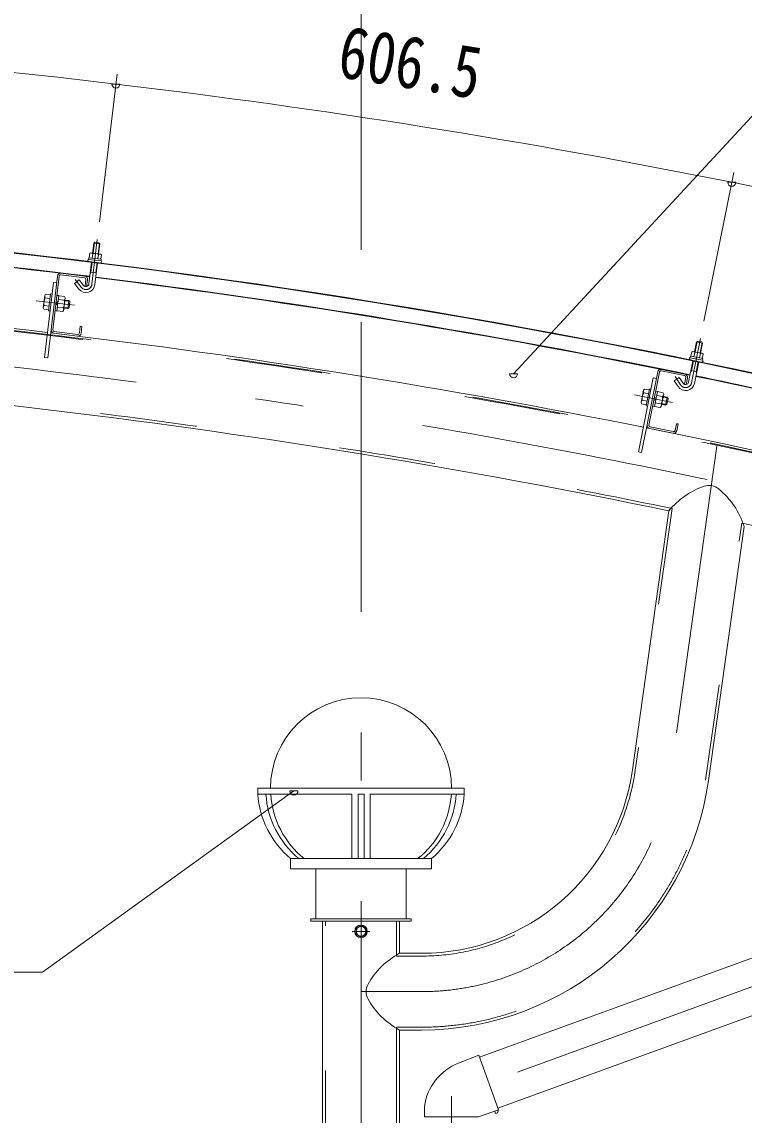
# Model space of a CAD drawing. Units: millimetres, scale not verified. Extents: x -25778 to 25782, y -10500 to 10500.
# Drawn here: x 17977 to 19772, y 3863 to 6582 of the extents above; entities that cross this region are included whole.
import ezdxf
from ezdxf.enums import TextEntityAlignment as Align

# ---------------------------------------------------------------- set-up
doc = ezdxf.new("R2010")
doc.units = ezdxf.units.MM
doc.header["$LTSCALE"] = 60
doc.linetypes.add('USER2', pattern=[10, 4, -6])
doc.linetypes.add('USER3', pattern=[24, 12, -5, 2, -5])
for name, color, linetype, lineweight in [('0-0_0', 7, 'Continuous', 18), ('0-6_2-0BOLD', 7, 'Continuous', 18), ('0-7_2-1HIDDEN', 3, 'USER2', 18), ('0-8_2-2CENTER', 3, 'USER3', 18), ('0-9_2-4THIN', 4, 'Continuous', 18), ('0-A_2-5DIM', 3, 'Continuous', 18)]:
    doc.layers.add(name, color=color, linetype=linetype, lineweight=lineweight)
doc.styles.add('ＭＳ ゴシック', font='')
doc.styles.get('ＭＳ ゴシック').set_extended_font_data('MS Gothic')

# ---------------------------------------------------------------- blocks, each defined once
blk = doc.blocks.new('ledl')
at = {"layer": '0-0_0'}
for p, q in [((14388.17, 13926.97), (14183.17, 13926.97)), ((14183.17, 13920.97), (14183.17, 13926.97)), ((14276.67, 13920.97), (14183.17, 13920.97)), ((14276.67, 13920.97), (14276.67, 13856.97)), ((14288.67, 13920.97), (14282.67, 13920.97)), ((14282.67, 13920.97), (14282.67, 13856.97)), ((14288.67, 13920.97), (14288.67, 13856.97)), ((14388.17, 13920.97), (14294.67, 13920.97)), ((14294.67, 13920.97), (14294.67, 13856.97)), ((14388.17, 13920.97), (14388.17, 13926.97)), ((14355.67, 13846.97), (14355.67, 13856.97)), ((14215.67, 13846.97), (14355.67, 13846.97)), ((14240.67, 13796.97), (14240.67, 13846.97)), ((14330.67, 13796.97), (14330.67, 13846.97)), ((14240.67, 13796.97), (14330.67, 13796.97))]:
    blk.add_line(p, q, dxfattribs=at)
blk.add_lwpolyline([(14215.67, 13846.97), (14215.67, 13856.97), (14355.67, 13856.97)], dxfattribs=at)
for start, end in [(0, 180), (183.82255, 231.05756), (308.94244, 356.17745)]:
    blk.add_arc((14285.67, 13926.97), 90, start, end, dxfattribs=at)
for centre, major_axis, start_param, end_param in [((14285.67, 13926.97), (102.47, 6.5), 3.1362923, 3.9034857), ((14293.67, 13926.97), (102.47, 6.5), 3.1362923, 3.9034857), ((14277.67, 13926.97), (-102.47, 6.5), 2.3796996, 3.146893), ((14285.67, 13926.97), (-102.47, 6.5), 2.3796996, 3.146893)]:
    blk.add_ellipse(centre, major_axis=major_axis, ratio=0.92312, start_param=start_param, end_param=end_param, dxfattribs=at)

msp = doc.modelspace()

# ---------------------------------------------------------------- linework, layer by layer
at = {"layer": '0-6_2-0BOLD'}
for p, q in [((18171, 6029.42), (18168.05, 6004.59)), ((18144.05, 5929.98), (18150.46, 5983.78)), ((18151.95, 5993.92), (18153.29, 6005.12)), ((18165.36, 5982), (18158.95, 5928.2)), ((18167.62, 6003.41), (18166.29, 5992.21)), ((18133.26, 5949.32), (18074.68, 5956.3)), ((18162.4, 5957.18), (18147.5, 5958.95)), ((18065.79, 5949.3), (18041.6, 5746.23)), ((18053.91, 5815.77), (18069.76, 5948.82)), ((18074.21, 5952.32), (18132.79, 5945.35)), ((18108.1, 5930.7), (18118.93, 5916.95)), ((18134.28, 5924.02), (18136.29, 5940.9)), ((18069.08, 5900.82), (18064.11, 5901.41)), ((18044.84, 5874.88), (18032.91, 5876.3)), ((18035.13, 5894.92), (18047.06, 5893.5)), ((18066.8, 5881.7), (18061.24, 5877.33)), ((18067.39, 5886.67), (18061.84, 5882.3)), ((18065.69, 5872.4), (18080.11, 5870.68)), ((18082.33, 5889.3), (18067.91, 5891.01)), ((18093.8, 5888.56), (18084.12, 5889.71)), ((18047.41, 5862.61), (18043.44, 5863.09)), ((18081.76, 5869.85), (18091.44, 5868.7)), ((18056.94, 5807.35), (18115.53, 5800.37)), ((18116, 5804.34), (18057.41, 5811.32)), ((19669.04, 5782.56), (19664.12, 5758.05)), ((19634.27, 5685.57), (19644.94, 5738.69)), ((19647.23, 5748.69), (19649.45, 5759.74)), ((19663.6, 5756.9), (19661.38, 5745.85)), ((19535.34, 5578.89), (19561.71, 5710.27)), ((19566.42, 5713.4), (19624.27, 5701.79)), ((19625.05, 5705.71), (19567.21, 5717.32)), ((19654.72, 5711.23), (19640.02, 5714.18)), ((19659.64, 5735.74), (19648.98, 5682.62)), ((19598.49, 5689.15), (19608.19, 5674.58)), ((19627.4, 5697.08), (19624.06, 5680.41)), ((19522.9, 5659.29), (19534.68, 5656.92)), ((19552.31, 5663.45), (19557.22, 5662.47)), ((19571.35, 5659.12), (19557.12, 5661.98)), ((19530.99, 5638.54), (19519.21, 5640.9)), ((19547.54, 5639.68), (19553.43, 5643.6)), ((19554.41, 5648.5), (19548.52, 5644.58)), ((19565.82, 5631.55), (19551.58, 5634.4)), ((19555.27, 5652.79), (19569.51, 5649.93)), ((19580.89, 5648.28), (19576.95, 5628.67)), ((19538.47, 5574.18), (19596.32, 5562.57)), ((19595.53, 5558.65), (19537.68, 5570.26)), ((19494.67, 4721.22), (19585.27, 5365.9)), ((19772.34, 5326.35), (19683.56, 4694.67)), ((21167.22, 4754.4), (19114.34, 4007.22)), ((19160.52, 3880.36), (21213.39, 4627.55)), ((18724.82, 3733.93), (18724.82, 4344.93)), ((18807.7, 4312.83), (18807.7, 4327.03)), ((18807.8, 4327.21), (18820.09, 4334.31)), ((18820.3, 4334.31), (18832.6, 4327.21)), ((18832.7, 4327.03), (18832.7, 4312.83)), ((18820.09, 4305.56), (18807.8, 4312.65)), ((18832.6, 4312.65), (18820.3, 4305.56)), ((19152.68, 3872.67), (19154.79, 3866.84))]:
    msp.add_line(p, q, dxfattribs=at)
for points in [[(18153.15, 6006.37), (18156.11, 6031.19), (18171, 6029.42), (18168.82, 6032.19), (18158.89, 6033.38), (18156.11, 6031.19)], [(18173.39, 5991.37), (18174.73, 6002.56), (18172.76, 6004.03), (18148.43, 6006.93), (18146.18, 6005.96), (18144.85, 5994.77)], [(18041.6, 5746.23), (18033.66, 5747.18), (18055.83, 5933.36), (18063.78, 5932.42)], [(18130.71, 5926.23), (18119.89, 5939.98), (18108.1, 5930.7)], [(18140.26, 5940.43), (18138.25, 5923.55), (18134.28, 5924.02)], [(18048.17, 5902.81), (18036.23, 5904.23), (18034.16, 5901.45), (18030.43, 5870.17), (18031.8, 5866.99), (18043.73, 5865.57)], [(18043.44, 5863.09), (18048.46, 5905.29), (18052.43, 5904.81)], [(18069.08, 5900.82), (18064.53, 5862.59), (18059.56, 5863.18)], [(18081.08, 5864.14), (18084.8, 5895.42), (18083.44, 5898.61), (18069.02, 5900.32)], [(18064.58, 5863.08), (18079, 5861.37), (18081.08, 5864.14)], [(18124.42, 5807.37), (18126.42, 5824.25), (18122.45, 5824.72), (18120.44, 5807.84)], [(19649.41, 5761), (19654.34, 5785.51), (19669.04, 5782.56), (19667.08, 5785.5), (19657.28, 5787.47), (19654.34, 5785.51)], [(19668.4, 5744.44), (19670.62, 5755.49), (19668.78, 5757.11), (19644.76, 5761.93), (19642.43, 5761.15), (19640.21, 5750.09)], [(19557.79, 5711.06), (19517.54, 5510.56), (19509.69, 5512.13), (19546.6, 5695.96), (19554.44, 5694.39)], [(19620.68, 5682.89), (19610.98, 5697.46), (19598.49, 5689.15)], [(19624.06, 5680.41), (19627.98, 5679.62), (19631.32, 5696.29)], [(19536.53, 5666.11), (19524.75, 5668.48), (19522.46, 5665.88), (19516.26, 5634.99), (19517.36, 5631.71), (19529.15, 5629.35)], [(19532.58, 5626.11), (19528.65, 5626.89), (19537.02, 5668.56), (19540.94, 5667.78)], [(19557.22, 5662.47), (19549.64, 5624.72), (19544.74, 5625.71)], [(19549.73, 5625.21), (19563.97, 5622.36), (19566.26, 5624.96), (19572.46, 5655.84), (19571.35, 5659.12)], [(19571.33, 5650.2), (19580.89, 5648.28), (19583.24, 5644.75), (19580.48, 5631.02), (19576.95, 5628.67), (19567.39, 5630.59)], [(19601.03, 5565.7), (19604.37, 5582.37), (19608.29, 5581.58), (19604.95, 5564.91)], [(18915.57, 4344.93), (18915.57, 4265.3), (18970.2, 4265.3)], [(18915.57, 3733.93), (18915.57, 4074.56), (18970.2, 4074.56)], [(19062.85, 3992.39), (19112.72, 4011.68), (19162.14, 3875.9), (19112.45, 3858.93), (18977.95, 3858.93), (18977.7, 3884.02)], [(19154.79, 3866.84), (19159.49, 3868.55), (19162.14, 3875.9)]]:
    msp.add_lwpolyline(points, dxfattribs=at)
for points in [[(18143.6, 5994.91), (18174.64, 5991.22), (18174.16, 5987.25), (18143.13, 5990.94)], [(18093.8, 5888.56), (18091.44, 5868.7), (18094.77, 5871.32), (18096.43, 5885.23)], [(19638.99, 5750.34), (19669.63, 5744.19), (19668.84, 5740.27), (19638.2, 5746.42)], [(18695.2, 4344.93), (18695.2, 4350.68), (18945.2, 4350.68), (18945.2, 4344.93)]]:
    msp.add_lwpolyline(points, close=True, dxfattribs=at)
for radius in [15.62, 12.25]:
    msp.add_circle((18820.2, 4319.93), radius, dxfattribs=at)
for centre, radius, start, end in [((15820.2, -12904.82), 19032.88, 73.55577, 88.07326), ((15820.2, -12904.82), 19031.62, 73.55577, 88.07326), ((15820.2, -12904.82), 18995.38, 82.96655, 87.48178), ((15820.2, -12904.82), 18996.62, 82.96657, 87.4818), ((18143.46, 5988.39), 2.5, 83.20786, 263.20786), ((18149.19, 6000.96), 5.83, 45.36537, 83.20786), ((18158.02, 5983.79), 21.84, 63.91177, 102.50395), ((18170.63, 5998.41), 5.83, 83.20786, 121.05035), ((18173.25, 5984.84), 2.5, 263.20787, 83.20786), ((18073.73, 5948.35), 8, 83.20786, 173.20786), ((18073.73, 5948.35), 4, 83.20786, 173.20786), ((18136.6, 5930.86), 22.5, 218.20786, 353.20786), ((18136.6, 5930.86), 7.5, 218.20786, 353.20786), ((18132.32, 5941.37), 4, 353.20787, 83.20786), ((18132.32, 5941.37), 8, 353.20787, 83.20786), ((15820.2, -12904.82), 18995.38, 78.4061, 82.92131), ((15820.2, -12904.82), 18996.62, 78.40611, 82.92133), ((15820.2, -12904.82), 18845.38, 83.23218, 87.76833), ((18041.12, 5898.92), 7.21, 173.20786, 213.76671), ((18037.79, 5871), 7.21, 132.649, 173.20786), ((18058.35, 5882.71), 26.24, 152.27292, 194.14279), ((18056.88, 5882.88), 26.24, 332.27295, 14.14281), ((18077.44, 5894.6), 7.21, 312.64902, 353.20786), ((18074.12, 5866.67), 7.21, 353.20787, 33.76672), ((15820.2, -12904.82), 18845.38, 78.67172, 83.20786), ((18057.89, 5815.29), 8, 173.20786, 263.20786), ((18057.89, 5815.29), 4, 173.20786, 263.20786), ((18116.47, 5808.32), 8, 263.20786, 353.20786), ((18116.47, 5808.32), 4, 263.20786, 353.20786), ((19638.32, 5743.84), 2.5, 78.6474, 258.6474), ((19645.03, 5755.93), 5.83, 40.8049, 78.6474), ((19652.47, 5738.11), 21.84, 59.3513, 97.94348), ((19666.2, 5751.68), 5.83, 78.6474, 116.48988), ((19667.73, 5737.94), 2.5, 258.64742, 78.6474), ((15820.2, -12904.82), 18654.62, 78.35597, 87.79263), ((19565.63, 5709.48), 8, 78.6474, 168.6474), ((19565.63, 5709.48), 4, 78.6474, 168.6474), ((19626.92, 5687.05), 22.5, 213.6474, 348.6474), ((19626.92, 5687.05), 7.5, 213.6474, 348.6474), ((19623.48, 5697.87), 4, 348.64742, 78.6474), ((19623.48, 5697.87), 8, 348.64742, 78.6474), ((15820.2, -12904.82), 18995.38, 74.14726, 78.36084), ((19545.08, 5645.27), 26.24, 147.71246, 189.58232), ((19529.19, 5662.8), 7.21, 168.6474, 209.20625), ((19523.66, 5635.23), 7.21, 128.08853, 168.6474), ((19543.63, 5645.56), 26.24, 327.71248, 9.58234), ((19559.52, 5628.03), 7.21, 348.64742, 29.20625), ((19565.06, 5655.6), 7.21, 308.08855, 348.6474), ((19539.26, 5578.1), 8, 168.6474, 258.6474), ((19539.26, 5578.1), 4, 168.6474, 258.6474), ((15820.2, -12904.82), 18845.38, 73.8607, 78.6474), ((19597.1, 5566.49), 8, 258.6474, 348.6474), ((19597.1, 5566.49), 4, 258.6474, 348.6474), ((19739.14, 5238.13), 200, 109.39807, 140.29477), ((19685.17, 5391.41), 37.5, 50.40631, 109.39807), ((19581.6, 5266.19), 200, 17.50639, 50.40631), ((18970.2, 4794.93), 529.62, 270, 352), ((18970.2, 4794.93), 720.38, 270, 352), ((18820.2, 4319.93), 14.38, 149.59184, 150.40814), ((18820.2, 4319.93), 14.38, 89.59184, 90.40814), ((18820.2, 4319.93), 14.38, 29.59184, 30.40814), ((18820.2, 4319.93), 14.38, 209.59184, 210.40814), ((18820.2, 4319.93), 14.38, 269.59184, 270.40814), ((18820.2, 4319.93), 14.38, 329.59184, 330.40814), ((19011.61, 4089.87), 200, 118.69672, 150.48341), ((18870.2, 4169.93), 37.5, 150.48341, 209.51657), ((19011.61, 4249.99), 200, 209.51657, 241.30327), ((19111.55, 3866.49), 135, 111.14577, 172.53503)]:
    msp.add_arc(centre, radius, start, end, dxfattribs=at)
at = {"layer": '0-7_2-1HIDDEN'}
for p, q in [((19593.12, 5371.43), (19501.6, 4720.25)), ((19676.63, 4695.65), (19766.46, 5334.79)), ((18731.82, 3733.93), (18731.82, 4344.93)), ((18908.57, 4081.56), (18908.57, 3733.93)), ((18970.2, 4081.56), (18908.57, 4081.56))]:
    msp.add_line(p, q, dxfattribs=at)
msp.add_lwpolyline([(18908.57, 4344.93), (18908.57, 4258.3), (18970.2, 4258.3)], dxfattribs=at)
for centre, radius, start, end in [((15820.2, -12904.82), 18840.38, 73.77559, 88.07326), ((15820.2, -12904.82), 18838.38, 73.8364, 87.79263), ((15820.2, -12904.82), 18661.62, 78.3358, 87.79263), ((15820.2, -12904.82), 18996.62, 74.14725, 78.36087), ((15820.2, -12904.82), 18661.62, 73.8364, 77.79185), ((18970.2, 4794.93), 536.62, 270, 352), ((18970.2, 4794.93), 713.38, 270, 352)]:
    msp.add_arc(centre, radius, start, end, dxfattribs=at)
at = {"layer": '0-8_2-2CENTER'}
for p, q in [((18151.5, 5929.09), (18164.74, 6040.23)), ((18124.82, 5921.59), (18109.36, 5941.23)), ((18012.68, 5888.15), (18108.01, 5876.79)), ((18820.2, 5834.72), (18820.2, -718.2)), ((19641.63, 5684.1), (19663.66, 5793.84)), ((19614.43, 5678.74), (19600.58, 5699.55)), ((19499.99, 5654.32), (19594.11, 5635.42)), ((19704.19, 5526.76), (19589.11, 4707.95)), ((18798.32, 4319.93), (18842.07, 4319.93)), ((18970.2, 4169.93), (18820.2, 4169.93))]:
    msp.add_line(p, q, dxfattribs=at)
msp.add_lwpolyline([(21238.51, 5325.11), (21238.51, 4708.52), (19045.2, 3910.22), (19045.2, 788), (19158.06, 746.92)], dxfattribs=at)
for centre, radius, start, end in [((18136.6, 5930.86), 15, 218.20786, 353.20786), ((15820.2, -12904.82), 18750, 73.71976, 87.96529), ((19626.92, 5687.05), 15, 213.6474, 348.6474), ((18970.2, 4794.93), 625, 270, 352)]:
    msp.add_arc(centre, radius, start, end, dxfattribs=at)
at = {"layer": '0-9_2-4THIN'}
for p, q in [((18157.61, 6032.38), (18154.5, 6006.21)), ((18166.7, 6004.75), (18169.82, 6030.92)), ((18161.05, 5957.34), (18164.01, 5982.16)), ((18161.05, 5957.34), (18162.12, 5954.85)), ((18095.28, 5886.68), (18083.92, 5888.03)), ((18081.96, 5871.53), (18093.32, 5870.18)), ((19655.93, 5786.57), (19650.74, 5760.73)), ((19662.79, 5758.31), (19667.98, 5784.15)), ((19567.72, 5632.25), (19578.94, 5630)), ((19582.21, 5646.29), (19570.99, 5648.54))]:
    msp.add_line(p, q, dxfattribs=at)
for points in [[(18151.8, 5983.62), (18148.85, 5958.79), (18147.23, 5956.62)], [(19639.55, 5711.88), (19641.34, 5713.91), (19646.26, 5738.43)], [(19658.32, 5736.01), (19653.39, 5711.49), (19654.26, 5708.93)]]:
    msp.add_lwpolyline(points, dxfattribs=at)
at = {"layer": '0-A_2-5DIM'}
for p, q in [((21270.2, 7944.93), (19199.38, 5706.64)), ((18820.19, 6014.93), (18820.19, 6939.93)), ((18170.02, 6084.59), (18213.76, 6451.84)), ((18220.8, 6427.02), (18200.8, 6427.02)), ((19672.45, 5837.63), (19746.62, 6207.06)), ((19751.7, 6182.56), (19731.7, 6182.56)), ((19209.38, 5706.64), (19189.38, 5706.64)), ((18663.52, 4668.93), (18643.52, 4668.93))]:
    msp.add_line(p, q, dxfattribs=at)
msp.add_lwpolyline([(18653.52, 4668.93), (18028.84, 4218.38), (16948.13, 4218.38)], dxfattribs=at)
for centre, radius, start, end in [((15907.43, -12912.93), 19476.63, 83.20811, 87.76828), ((18210.8, 6427.02), 10, 180, 0), ((15906.93, -12917.28), 19481, 78.64737, 83.20816), ((19741.7, 6182.56), 10, 180, 0), ((16317.85, -10870.65), 17393.53, 73.86102, 78.64738), ((19199.38, 5706.64), 10, 180, 0), ((18653.52, 4668.93), 10, 180, 0)]:
    msp.add_arc(centre, radius, start, end, dxfattribs=at)

# ---------------------------------------------------------------- block references
at = {"layer": '0-0_0', "xscale": 2.5, "yscale": 2.5}
msp.add_blockref('ledl', (-16893.98, -30141.75), dxfattribs=at)

# ---------------------------------------------------------------- texts
at = {"layer": '0-A_2-5DIM', "color": 7, "style": 'ＭＳ ゴシック', "width": 0.8}
msp.add_text('606.5', height=130.2, rotation=350.928, dxfattribs=at).set_placement((18751.22, 6406.98), align=Align.BOTTOM_LEFT)

doc.saveas('drawing.dxf')
